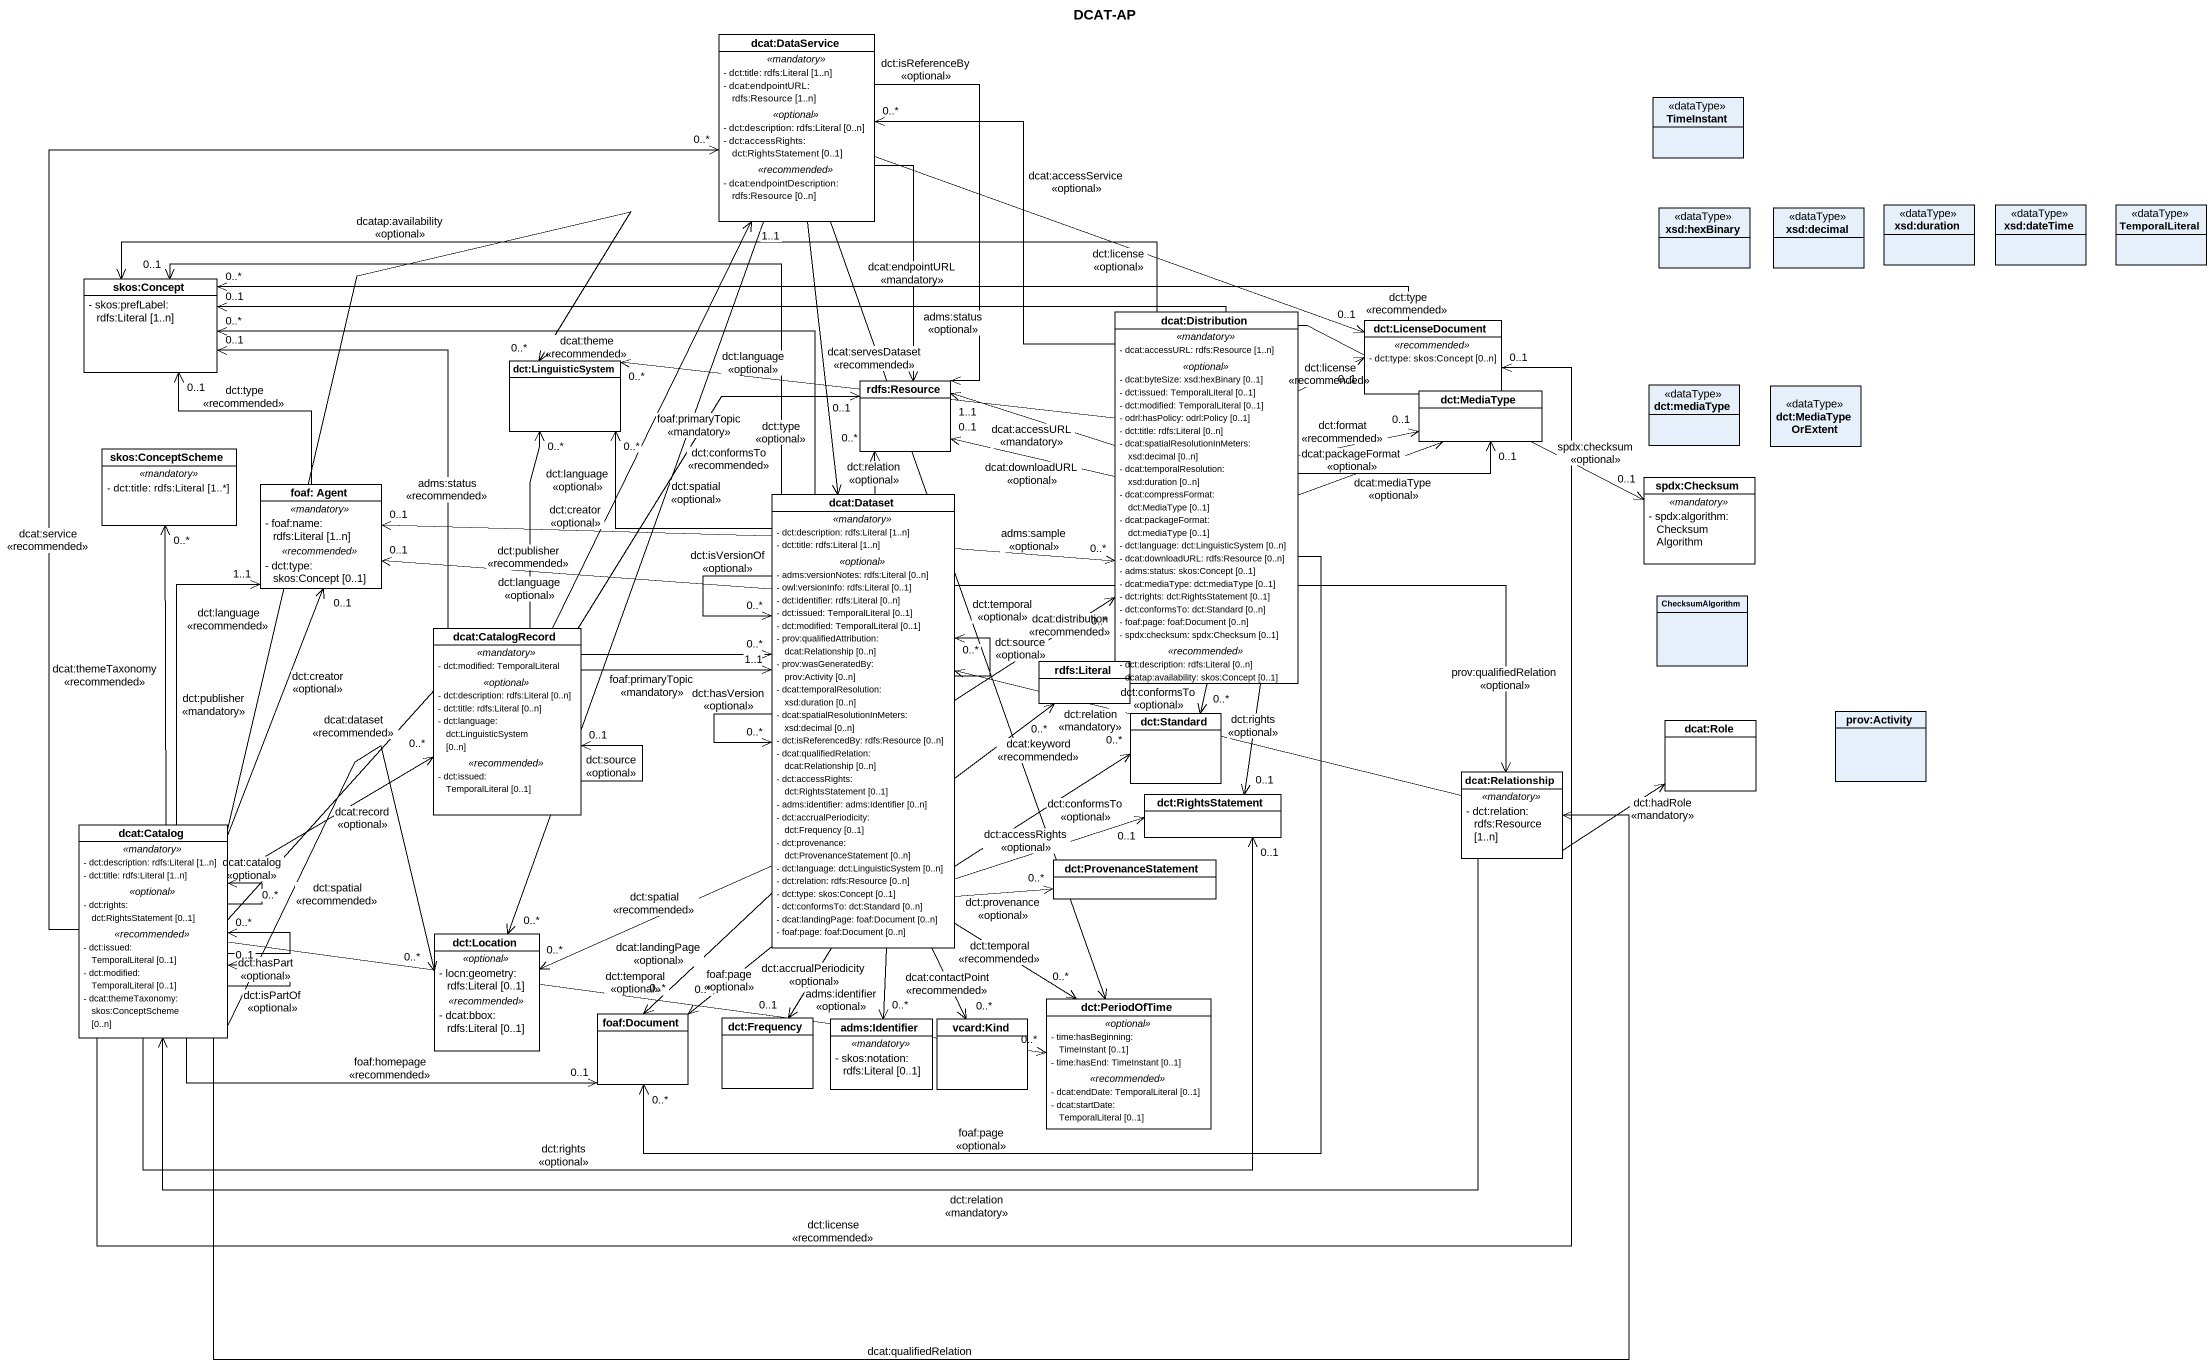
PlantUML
@startuml
title DCAT-AP
hide circle
hide empty members
skinparam classAttributeIconSize 0
class "dcat:DataService" as dcat_DataService #FFFFFF {
  .. <<mandatory>> ..
  - dct:title: rdfs:Literal [1..n]
  - dcat:endpointURL: rdfs:Resource [1..n]
  .. <<optional>> ..
  - dct:description: rdfs:Literal [0..n]
  - dct:accessRights: dct:RightsStatement [0..1]
  .. <<recommended>> ..
  - dcat:endpointDescription: rdfs:Resource [0..n]
}
class TimeInstant <<dataType>>
class "xsd:hexBinary" as xsd_hexBinary <<dataType>>
class "xsd:decimal" as xsd_decimal <<dataType>>
class "xsd:duration" as xsd_duration <<dataType>>
class "xsd:dateTime" as xsd_dateTime <<dataType>>
class TemporalLiteral <<dataType>>
class "skos:Concept" as skos_Concept #FFFFFF {
  - skos:prefLabel: rdfs:Literal [1..n]
}
class "dcat:Distribution" as dcat_Distribution #FFFFFF {
  .. <<mandatory>> ..
  - dcat:accessURL: rdfs:Resource [1..n]
  .. <<optional>> ..
  - dcat:byteSize: xsd:hexBinary [0..1]
  - dct:issued: TemporalLiteral [0..1]
  - dct:modified: TemporalLiteral [0..1]
  - odrl:hasPolicy: odrl:Policy [0..1]
  - dct:title: rdfs:Literal [0..n]
  - dcat:spatialResolutionInMeters: xsd:decimal [0..n]
  - dcat:temporalResolution: xsd:duration [0..n]
  - dcat:compressFormat: dct:MediaType [0..1]
  - dcat:packageFormat: dct:mediaType [0..1]
  - dct:language: dct:LinguisticSystem [0..n]
  - dcat:downloadURL: rdfs:Resource [0..n]
  - adms:status: skos:Concept [0..1]
  - dcat:mediaType: dct:mediaType [0..1]
  - dct:rights: dct:RightsStatement [0..1]
  - dct:conformsTo: dct:Standard [0..n]
  - foaf:page: foaf:Document [0..n]
  - spdx:checksum: spdx:Checksum [0..1]
  .. <<recommended>> ..
  - dct:description: rdfs:Literal [0..n]
  - dcatap:availability: skos:Concept [0..1]
}
class "dct:LicenseDocument" as dct_LicenseDocument #FFFFFF {
  .. <<recommended>> ..
  - dct:type: skos:Concept [0..n]
}
class "dct:LinguisticSystem" as dct_LinguisticSystem #FFFFFF
class "rdfs:Resource" as rdfs_Resource #FFFFFF
class "dct:MediaType" as dct_MediaType #FFFFFF
class "dct:mediaType" as dct_mediaType <<dataType>>
class "dct:MediaTypeOrExtent" as dct_MediaTypeOrExtent <<dataType>>
class "skos:ConceptScheme" as skos_ConceptScheme #FFFFFF {
  .. <<mandatory>> ..
  - dct:title: rdfs:Literal [1..*]
}
class "foaf: Agent" as foaf_Agent #FFFFFF {
  .. <<mandatory>> ..
  - foaf:name: rdfs:Literal [1..n]
  .. <<recommended>> ..
  - dct:type: skos:Concept [0..1]
}
class "dcat:Dataset" as dcat_Dataset #FFFFFF {
  .. <<mandatory>> ..
  - dct:description: rdfs:Literal [1..n]
  - dct:title: rdfs:Literal [1..n]
  .. <<optional>> ..
  - adms:versionNotes: rdfs:Literal [0..n]
  - owl:versionInfo: rdfs:Literal [0..1]
  - dct:identifier: rdfs:Literal [0..n]
  - dct:issued: TemporalLiteral [0..1]
  - dct:modified: TemporalLiteral [0..1]
  - prov:qualifiedAttribution: dcat:Relationship [0..n]
  - prov:wasGeneratedBy: prov:Activity [0..n]
  - dcat:temporalResolution: xsd:duration [0..n]
  - dcat:spatialResolutionInMeters: xsd:decimal [0..n]
  - dct:isReferencedBy: rdfs:Resource [0..n]
  - dcat:qualifiedRelation: dcat:Relationship [0..n]
  - dct:accessRights: dct:RightsStatement [0..1]
  - adms:identifier: adms:Identifier [0..n]
  - dct:accrualPeriodicity: dct:Frequency [0..1]
  - dct:provenance: dct:ProvenanceStatement [0..n]
  - dct:language: dct:LinguisticSystem [0..n]
  - dct:relation: rdfs:Resource [0..n]
  - dct:type: skos:Concept [0..1]
  - dct:conformsTo: dct:Standard [0..n]
  - dcat:landingPage: foaf:Document [0..n]
  - foaf:page: foaf:Document [0..n]
}
class "spdx:Checksum" as spdx_Checksum #FFFFFF {
  .. <<mandatory>> ..
  - spdx:algorithm: ChecksumAlgorithm
}
class ChecksumAlgorithm
class "dcat:CatalogRecord" as dcat_CatalogRecord #FFFFFF {
  .. <<mandatory>> ..
  - dct:modified: TemporalLiteral
  .. <<optional>> ..
  - dct:description: rdfs:Literal [0..n]
  - dct:title: rdfs:Literal [0..n]
  - dct:language: dct:LinguisticSystem [0..n]
  .. <<recommended>> ..
  - dct:issued: TemporalLiteral [0..1]
}
class "rdfs:Literal" as rdfs_Literal #FFFFFF
class "dct:Standard" as dct_Standard #FFFFFF
class "dcat:Role" as dcat_Role #FFFFFF
class "prov:Activity" as prov_Activity
class "dcat:Relationship" as dcat_Relationship #FFFFFF {
  .. <<mandatory>> ..
  - dct:relation: rdfs:Resource [1..n]
}
class "dct:RightsStatement" as dct_RightsStatement #FFFFFF
class "dcat:Catalog" as dcat_Catalog #FFFFFF {
  .. <<mandatory>> ..
  - dct:description: rdfs:Literal [1..n]
  - dct:title: rdfs:Literal [1..n]
  .. <<optional>> ..
  - dct:rights: dct:RightsStatement [0..1]
  .. <<recommended>> ..
  - dct:issued: TemporalLiteral [0..1]
  - dct:modified: TemporalLiteral [0..1]
  - dcat:themeTaxonomy: skos:ConceptScheme [0..n]
}
class "dct:ProvenanceStatement" as dct_ProvenanceStatement #FFFFFF
class "dct:Location" as dct_Location #FFFFFF {
  .. <<optional>> ..
  - locn:geometry: rdfs:Literal [0..1]
  .. <<recommended>> ..
  - dcat:bbox: rdfs:Literal [0..1]
}
class "dct:PeriodOfTime" as dct_PeriodOfTime #FFFFFF {
  .. <<optional>> ..
  - time:hasBeginning: TimeInstant [0..1]
  - time:hasEnd: TimeInstant [0..1]
  .. <<recommended>> ..
  - dcat:endDate: TemporalLiteral [0..1]
  - dcat:startDate: TemporalLiteral [0..1]
}
class "foaf:Document" as foaf_Document #FFFFFF
class "dct:Frequency" as dct_Frequency #FFFFFF
class "adms:Identifier" as adms_Identifier #FFFFFF {
  .. <<mandatory>> ..
  - skos:notation: rdfs:Literal [0..1]
}
class "vcard:Kind" as vcard_Kind #FFFFFF
dcat_DataService -right-> "0..1" dct_LicenseDocument : dct:license\n<<optional>>
dcat_DataService --> rdfs_Resource : dcat:endpointURL\n<<mandatory>>
dcat_DataService --> rdfs_Resource : dct:isReferenceBy\n<<optional>>
dcat_DataService --> "0..*" dcat_Dataset : dcat:servesDataset\n<<recommended>>
dcat_DataService --> "0..*" dct_Location : dct:spatial\n<<optional>>
dcat_DataService --> dct_PeriodOfTime : dct:temporal\n<<optional>>
dcat_Distribution -up-> "0..*" dcat_DataService : dcat:accessService\n<<optional>>
dcat_Distribution -left-> "0..1" skos_Concept : adms:status\n<<optional>>
dcat_Distribution -left-> skos_Concept : dcatap:availability\n<<optional>>
dcat_Distribution -up-> "0..1" dct_LicenseDocument : dct:license\n<<recommended>>
dcat_Distribution -left-> "0..*" dct_LinguisticSystem : dct:language\n<<optional>>
dcat_Distribution -left-> "1..1" rdfs_Resource : dcat:accessURL\n<<mandatory>>
dcat_Distribution -left-> "0..1" rdfs_Resource : dcat:downloadURL\n<<optional>>
dcat_Distribution -right-> "0..1" dct_MediaType : dct:format\n<<recommended>>
dcat_Distribution -right-> "0..1" dct_MediaType : dcat:mediaType\n<<optional>>
dcat_Distribution -right-> dct_MediaType : dcat:packageFormat\n<<optional>>
dcat_Distribution -right-> "0..1" spdx_Checksum : spdx:checksum\n<<optional>>
dcat_Distribution --> "0..*" dct_Standard : dct:conformsTo\n<<optional>>
dcat_Distribution --> "0..1" dct_RightsStatement : dct:rights\n<<optional>>
dcat_Distribution --> "0..*" foaf_Document : foaf:page\n<<optional>>
dct_LicenseDocument -left-> "0..*" skos_Concept : dct:type\n<<recommended>>
foaf_Agent -up-> "0..1" skos_Concept : dct:type\n<<recommended>>
dcat_Dataset -left-> "0..*" skos_Concept : dcat:theme\n<<recommended>>
dcat_Dataset -left-> "0..1" skos_Concept : dct:type\n<<optional>>
dcat_Dataset -up-> "0..*" dcat_Distribution : adms:sample\n<<optional>>
dcat_Dataset -up-> "0..*" dcat_Distribution : dcat:distribution\n<<recommended>>
dcat_Dataset -up-> "0..*" dct_LinguisticSystem : dct:language\n<<optional>>
dcat_Dataset -up-> rdfs_Resource : dct:relation\n<<optional>>
dcat_Dataset -left-> "0..1" foaf_Agent : dct:publisher\n<<recommended>>
dcat_Dataset -left-> "0..1" foaf_Agent : dct:creator\n<<optional>>
dcat_Dataset --> "0..*" dcat_Dataset : dct:source\n<<optional>>
dcat_Dataset --> "0..*" dcat_Dataset : dct:hasVersion\n<<optional>>
dcat_Dataset --> "0..*" dcat_Dataset : dct:isVersionOf\n<<optional>>
dcat_Dataset -right-> "0..*" rdfs_Literal : dcat:keyword\n<<recommended>>
dcat_Dataset -right-> "0..*" dct_Standard : dct:conformsTo\n<<optional>>
dcat_Dataset -right-> dcat_Relationship : prov:qualifiedRelation\n<<optional>>
dcat_Dataset -right-> "0..1" dct_RightsStatement : dct:accessRights\n<<optional>>
dcat_Dataset -right-> "0..*" dct_ProvenanceStatement : dct:provenance\n<<optional>>
dcat_Dataset --> "0..*" dct_Location : dct:spatial\n<<recommended>>
dcat_Dataset --> "0..*" dct_PeriodOfTime : dct:temporal\n<<recommended>>
dcat_Dataset --> "0..*" foaf_Document : dcat:landingPage\n<<optional>>
dcat_Dataset --> "0..*" foaf_Document : foaf:page\n<<optional>>
dcat_Dataset --> "0..1" dct_Frequency : dct:accrualPeriodicity\n<<optional>>
dcat_Dataset --> "0..*" adms_Identifier : adms:identifier\n<<optional>>
dcat_Dataset --> "0..*" vcard_Kind : dcat:contactPoint\n<<recommended>>
dcat_CatalogRecord -up-> "1..1" dcat_DataService : foaf:primaryTopic\n<<mandatory>>
dcat_CatalogRecord -up-> "0..1" skos_Concept : adms:status\n<<recommended>>
dcat_CatalogRecord -up-> "0..*" dct_LinguisticSystem : dct:language\n<<optional>>
dcat_CatalogRecord -up-> "0..1" rdfs_Resource : dct:conformsTo\n<<recommended>>
dcat_CatalogRecord -right-> "1..1" dcat_Dataset : foaf:primaryTopic\n<<mandatory>>
dcat_CatalogRecord --> "0..1" dcat_CatalogRecord : dct:source\n<<optional>>
dcat_Relationship -left-> dcat_Dataset : dct:relation\n<<mandatory>>
dcat_Relationship -right-> dcat_Role : dct:hadRole\n<<mandatory>>
dcat_Relationship -left-> dcat_Catalog : dct:relation\n<<mandatory>>
dcat_Catalog -up-> "0..*" dcat_DataService : dcat:service\n<<recommended>>
dcat_Catalog -right-> "0..1" dct_LicenseDocument : dct:license\n<<recommended>>
dcat_Catalog -up-> "0..*" dct_LinguisticSystem : dct:language\n<<recommended>>
dcat_Catalog -up-> "0..*" skos_ConceptScheme : dcat:themeTaxonomy\n<<recommended>>
dcat_Catalog -up-> "1..1" foaf_Agent : dct:publisher\n<<mandatory>>
dcat_Catalog -up-> "0..1" foaf_Agent : dct:creator\n<<optional>>
dcat_Catalog -right-> "0..*" dcat_Dataset : dcat:dataset\n<<recommended>>
dcat_Catalog -right-> "0..*" dcat_CatalogRecord : dcat:record\n<<optional>>
dcat_Catalog -right-> dcat_Relationship : dcat:qualifiedRelation
dcat_Catalog -right-> "0..1" dct_RightsStatement : dct:rights\n<<optional>>
dcat_Catalog --> "0..*" dcat_Catalog : dct:hasPart\n<<optional>>
dcat_Catalog --> "0..1" dcat_Catalog : dct:isPartOf\n<<optional>>
dcat_Catalog --> "0..*" dcat_Catalog : dcat:catalog\n<<optional>>
dcat_Catalog -right-> "0..*" dct_Location : dct:spatial\n<<recommended>>
dcat_Catalog -right-> "0..*" dct_PeriodOfTime : dct:temporal\n<<optional>>
dcat_Catalog -right-> "0..1" foaf_Document : foaf:homepage\n<<recommended>>
@enduml
